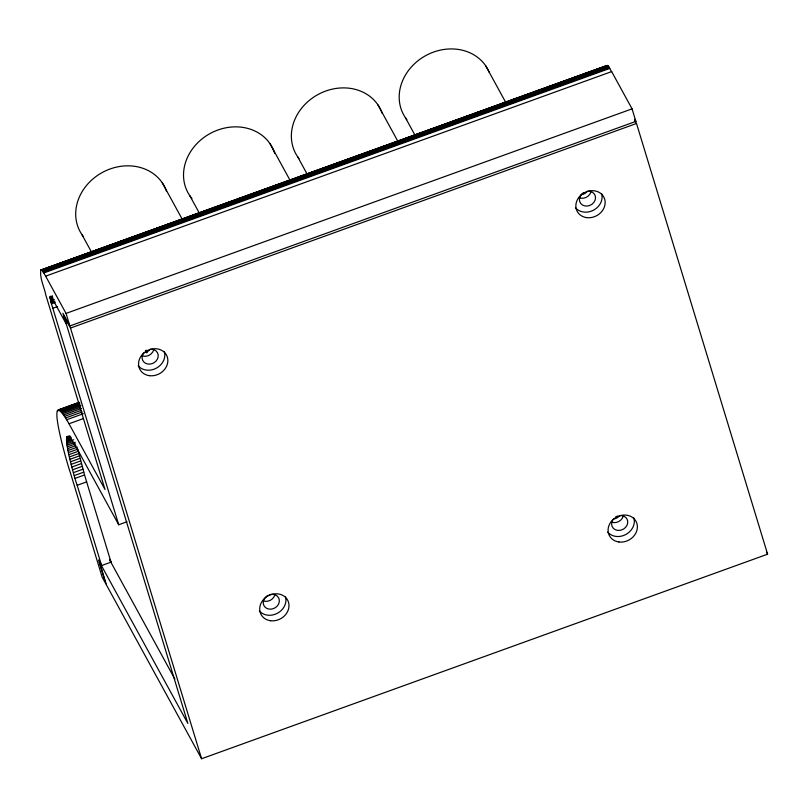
<?xml version="1.0" encoding="UTF-8"?>
<svg xmlns="http://www.w3.org/2000/svg" width="808" height="808" viewBox="0 0 808 808"><rect width="100%" height="100%" fill="white"/><g stroke="black" fill="none" stroke-linecap="round" stroke-linejoin="round"><path stroke-width="1.21" d="M126.977 521.776L118.715 524.756L52.823 308.242C52.5 307.464 46.864 288.89 52.823 299.475L66.094 323.715L62.913 313.262L69.862 325.957L635.876 121.402L632.058 108.858L611.656 71.599C610.262 70.569 609.08 64.822 606.616 65.761M68.377 452.561L77.81 449.157L84.547 474.963L111.039 562.136L101.606 565.55L77.184 485.295C75.205 481.033 55.136 410.454 76.154 446.996L118.715 524.756M607.06 65.408L40.875 270.003C39.501 278.285 44.288 286.961 45.834 295.061L105.01 489.496L69.013 423.766C41.945 376.841 68.256 467.822 70.336 472.589L102.151 577.124L105.808 583.81L98.556 559.974L101.606 565.55M40.723 270.125L607.273 65.438M40.602 270.316L607.495 65.549M41.693 270.155L606.525 66.034M40.875 270.003L41.733 270.286L607.757 65.731M44.006 269.64L52.308 266.64M61.802 263.206L70.114 260.206M81.982 255.924L90.284 252.914M102.151 248.632L108.08 246.48M119.948 242.198L128.26 239.198M140.117 234.906L146.056 232.765M157.924 228.472L166.226 225.472M178.093 221.18L186.396 218.18M198.263 213.898L204.202 211.746M216.069 207.464L224.371 204.454M236.239 200.172L242.168 198.031M256.409 192.88L262.348 190.738M274.205 186.446L282.517 183.446M294.385 179.154L300.313 177.013M314.554 171.862L320.483 169.72M332.351 165.438L338.289 163.287M352.53 158.146L358.459 155.994M370.327 151.712L376.255 149.571M390.496 144.42L396.435 142.279M410.666 137.128L416.605 134.987M428.472 130.694L434.401 128.553M448.642 123.412L454.571 121.261M468.812 116.12L472.377 114.827M486.618 109.686L492.547 107.545M506.788 102.394L512.716 100.253M524.584 95.96L530.523 93.819M544.754 88.668L550.692 86.527M564.933 81.386L568.489 80.093M582.73 74.952L588.658 72.801M602.899 67.66L606.465 66.367M41.733 270.286L608.04 65.993M42.016 270.549L608.343 66.327M42.329 270.882L608.677 66.741M42.662 271.296L43.016 271.771L609.03 67.215M43.016 271.771L43.4 272.326L609.414 67.771M43.4 272.326L43.804 272.952L609.818 68.397M43.804 272.952L45.642 276.154L611.656 71.599M50.096 296.869L52.459 296.021M50.106 297.122L52.47 296.273M50.126 297.415L52.49 296.556M50.167 297.728L52.52 296.879M50.207 298.081L52.57 297.223M50.268 298.455L52.621 297.607M50.338 298.869L52.702 298.011M50.419 299.303L52.783 298.455M50.52 299.768L52.873 298.92M50.621 300.273L52.985 299.414M50.742 300.788L54.288 299.516M50.874 301.344L53.237 300.485M51.015 301.919L53.379 301.061M51.177 302.515L54.712 301.243M51.338 303.141L54.873 301.859M51.51 303.788L55.055 302.505M52.823 308.242L57.54 306.535M45.642 276.154L66.044 313.413L632.058 108.858M70.498 328.048L636.512 123.493L767.6 554.187L201.586 758.742L106.424 584.921L99.424 561.924L187.87 723.483L63.792 315.797L70.498 328.048L201.586 758.742M57.772 410.06L79.133 402.334M58.62 409.999L78.81 402.576M59.176 410.04L79.346 402.748M57.166 410.979L65.468 407.979M59.772 410.403L79.942 403.111M60.428 410.939L79.416 404.081M61.145 411.666L80.133 404.798M61.933 412.565L80.921 405.707M62.782 413.646L80.578 407.212M63.68 414.898L81.477 408.464M64.64 416.332L81.255 410.333M65.65 417.938L82.264 411.939M66.721 419.716L83.335 413.706M69.013 423.766L83.254 418.615M66.771 436.795L69.135 435.946M66.62 437.37L70.155 436.088M66.519 438.077L70.054 436.805M66.468 438.926L71.185 437.229M66.468 439.916L71.185 438.219M66.519 441.047L71.235 439.34M66.63 442.299L73.7 439.744M66.791 443.693L72.69 441.562M67.003 445.218L75.255 442.239M67.266 446.875L75.518 443.885M67.589 448.652L75.841 445.663M67.953 450.551L77.386 447.137M68.842 454.702L78.275 451.288M69.357 456.954L78.79 453.541M69.922 459.308L79.356 455.904M70.538 461.772L79.972 458.368M71.205 464.348L80.638 460.934M71.912 467.014L81.345 463.6M72.659 469.771L82.093 466.368M73.457 472.63L82.891 469.216M74.296 475.559L83.729 472.155M75.114 478.366L84.547 474.963M77.184 485.295L86.618 481.881M634.714 119.291L635.876 121.402M634.835 120.432L636.512 123.493M766.388 551.975L767.6 554.187M485.749 65.892L505.707 102.353M405.444 117.746L415.12 135.421M377.922 104.868L397.879 141.319M297.617 156.712L307.293 174.387M270.094 143.834L290.052 180.285M189.789 195.677L199.465 213.352M162.267 182.8L182.234 219.261M81.962 234.643L91.637 252.328M145.47 350.642L146.682 352.854M109.514 559.348L111.039 562.136M109.464 559.621L174.892 679.134M146.218 350.157L146.955 352.571M66.044 313.413L69.862 325.957M150.147 349.288A8.312 7.171 -28.7 0 1 158.105 357.055A8.312 7.171 -28.7 0 1 147.42 363.954A8.312 7.171 -28.7 0 1 143.178 353.793M153.682 349.894A8.312 7.171 -28.7 0 1 141.875 355.752M623.2 516.211A8.312 7.171 -28.7 0 1 611.393 522.059M619.665 515.605A8.312 7.171 -28.7 0 1 627.624 523.362A8.312 7.171 -28.7 0 1 616.938 530.26A8.312 7.171 -28.7 0 1 612.696 520.1M615.635 517.059A8.312 7.171 -28.7 0 1 617.585 516.09M274.811 594.961A8.312 7.171 -28.7 0 1 263.004 600.809M269.195 594.84A8.312 7.171 -28.7 0 1 279.235 602.111A8.312 7.171 -28.7 0 1 266.68 608.333A8.312 7.171 -28.7 0 1 267.246 595.809M587.446 191.254A8.312 7.171 -28.7 0 1 595.041 200.303A8.312 7.171 -28.7 0 1 582.285 204.909A8.312 7.171 -28.7 0 1 583.416 192.708M590.981 191.86A8.312 7.171 -28.7 0 1 579.164 197.718M633.836 517.878A15.11 13.039 -28.7 0 1 625.897 534.462A15.11 13.039 -28.7 0 1 607.687 532.088M601.606 193.536A15.11 13.039 -28.7 0 1 593.668 210.11A15.11 13.039 -28.7 0 1 575.468 207.737M285.446 596.627A15.11 13.039 -28.7 0 1 277.508 613.211A15.11 13.039 -28.7 0 1 259.297 610.838M164.317 351.571A15.11 13.039 -28.7 0 1 156.378 368.155A15.11 13.039 -28.7 0 1 138.168 365.782M586.941 191.849A8.312 7.171 -28.7 0 1 581.245 194.678M149.652 349.884A8.312 7.171 -28.7 0 1 143.955 352.712M619.17 516.201A8.312 7.171 -28.7 0 1 613.474 519.019M83.376 236.582A47.834 41.299 -28.7 0 1 102.444 172.407A47.834 41.299 -28.7 0 1 166.559 191.395M191.961 198.556A47.834 41.299 -28.7 0 1 210.262 133.441A47.834 41.299 -28.7 0 1 274.75 153.56M406.858 119.675A47.834 41.299 -28.7 0 1 424.705 56.186A47.834 41.299 -28.7 0 1 489.183 72.235M299.031 158.651A47.834 41.299 -28.7 0 1 318.089 94.475A47.834 41.299 -28.7 0 1 382.214 113.453M618.968 541.986A15.11 13.039 -28.7 0 0 636.886 523.453A15.11 13.039 -28.7 0 0 612.353 520.261A15.11 13.039 -28.7 0 0 618.968 541.986M586.739 217.635A15.11 13.039 -28.7 0 0 604.657 199.101A15.11 13.039 -28.7 0 0 580.124 195.91A15.11 13.039 -28.7 0 0 586.739 217.635M270.579 620.736A15.11 13.039 -28.7 0 0 288.496 602.202A15.11 13.039 -28.7 0 0 263.964 599.011A15.11 13.039 -28.7 0 0 270.579 620.736M149.44 375.68A15.11 13.039 -28.7 0 0 167.367 357.146A15.11 13.039 -28.7 0 0 142.834 353.944A15.11 13.039 -28.7 0 0 149.44 375.68"/></g></svg>
